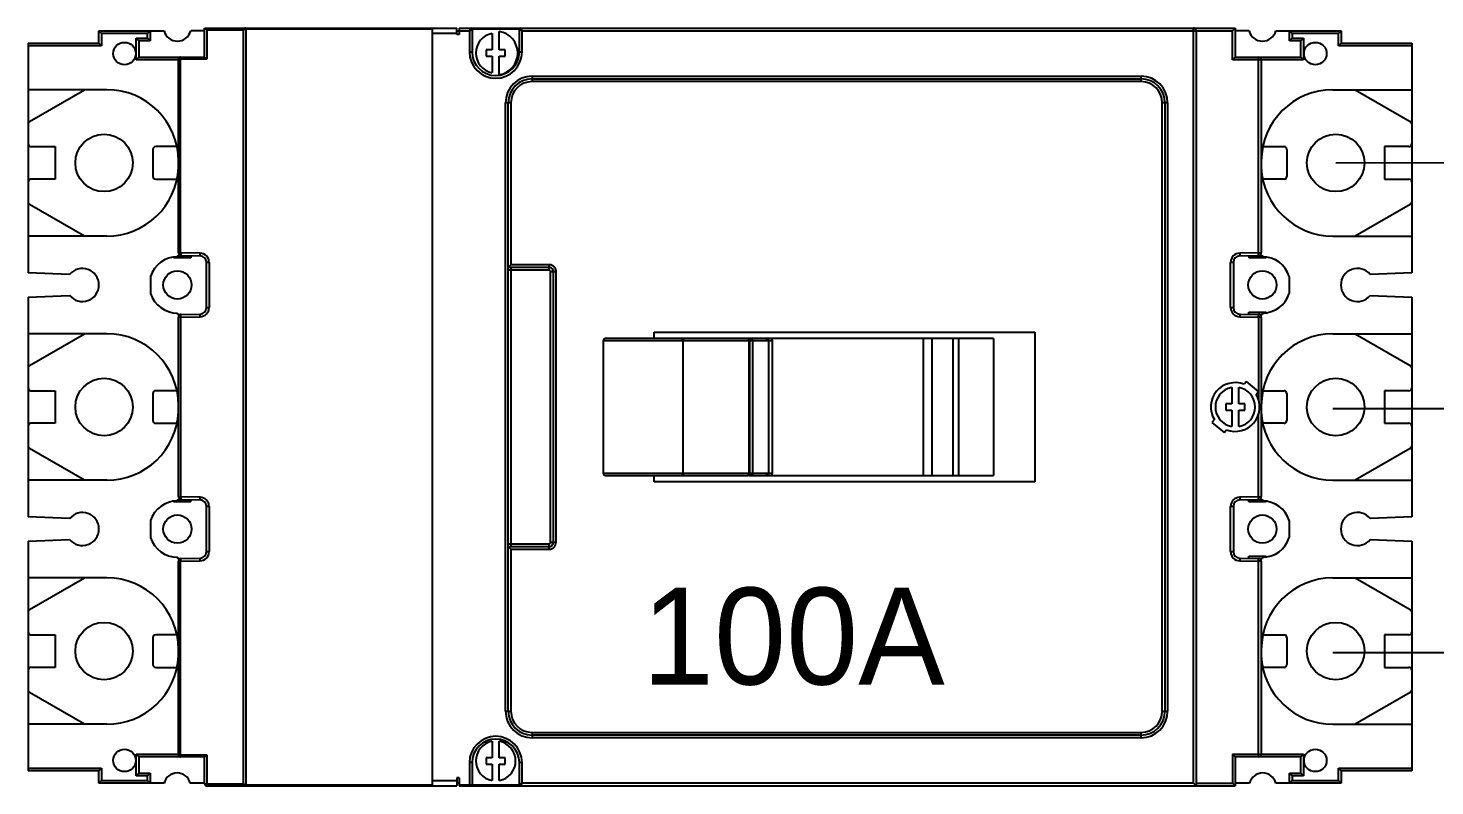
# Model space of a CAD drawing. Extents: x -4780 to 4154, y -1673 to 3208.
# Drawn here: x 2668.8 to 2848.9, y 2556.5 to 2653.6 of the extents above; entities that cross this region are included whole.
import ezdxf

# ---------------------------------------------------------------- set-up
doc = ezdxf.new("R2010")
doc.units = 0
doc.header["$MEASUREMENT"] = 0
doc.layers.add('Unifilar', color=255, linetype='Continuous')
doc.styles.add('PADRÃO', font='', dxfattribs={"height": 0.2})
doc.styles.get('PADRÃO').set_extended_font_data('AvantGarde Bk BT')

msp = doc.modelspace()

# ---------------------------------------------------------------- linework, layer by layer
at = {"color": 7, "linetype": 'Continuous'}
for p, q in [((2691.36, 2649.843), (2691.36, 2653.561)), ((2691.36, 2653.561), (2723.68, 2653.561)), ((2691.36, 2653.561), (2691.638, 2653.283)), ((2696.642, 2653.561), (2696.642, 2556.463)), ((2720.523, 2653.548), (2720.523, 2556.505)), ((2723.68, 2652.727), (2723.68, 2653.561)), ((2723.958, 2653.561), (2823.35, 2653.561)), ((2723.958, 2653.561), (2723.958, 2652.727)), ((2725.487, 2653.561), (2725.278, 2653.214)), ((2732.02, 2653.214), (2731.812, 2653.561)), ((2817.998, 2556.81), (2817.998, 2653.561)), ((2823.002, 2653.214), (2823.35, 2653.561)), ((2823.35, 2653.561), (2823.35, 2649.843)), ((2668.771, 2651.65), (2668.771, 2622.215)), ((2668.771, 2651.65), (2677.806, 2651.65)), ((2677.806, 2651.65), (2677.806, 2653.214)), ((2677.806, 2653.214), (2686.171, 2653.214)), ((2678.154, 2652.866), (2677.806, 2653.214)), ((2678.154, 2651.302), (2677.806, 2651.65)), ((2678.154, 2652.866), (2678.154, 2651.302)), ((2684.062, 2652.866), (2678.154, 2652.866)), ((2682.602, 2649.495), (2682.602, 2652.275)), ((2682.602, 2652.275), (2684.062, 2652.275)), ((2682.602, 2652.275), (2682.95, 2651.928)), ((2682.95, 2651.928), (2682.95, 2649.843)), ((2684.409, 2651.928), (2682.95, 2651.928)), ((2684.062, 2652.866), (2684.409, 2653.214)), ((2684.062, 2652.275), (2684.062, 2652.866)), ((2684.062, 2652.275), (2684.409, 2651.928)), ((2684.409, 2653.214), (2684.409, 2651.928)), ((2691.36, 2653.214), (2689.598, 2653.214)), ((2691.638, 2653.283), (2691.638, 2649.565)), ((2696.364, 2653.283), (2691.638, 2653.283)), ((2696.364, 2556.741), (2696.364, 2653.283)), ((2720.523, 2653.422), (2696.642, 2653.422)), ((2723.68, 2652.866), (2720.523, 2652.866)), ((2723.68, 2653.214), (2725.278, 2653.214)), ((2723.958, 2652.727), (2723.68, 2652.727)), ((2725.626, 2653.422), (2725.278, 2653.214)), ((2725.278, 2653.214), (2725.278, 2650.512)), ((2731.673, 2653.422), (2725.626, 2653.422)), ((2725.626, 2653.422), (2725.626, 2650.512)), ((2728.197, 2652.876), (2728.197, 2650.781)), ((2729.101, 2650.781), (2729.101, 2653.143)), ((2731.673, 2650.512), (2731.673, 2653.422)), ((2732.02, 2653.214), (2823.002, 2653.214)), ((2732.02, 2650.512), (2732.02, 2653.214)), ((2818.345, 2653.214), (2818.345, 2556.463)), ((2823.002, 2649.495), (2823.002, 2653.214)), ((2825.111, 2653.214), (2823.35, 2653.214)), ((2828.539, 2653.214), (2836.903, 2653.214)), ((2830.3, 2653.214), (2830.648, 2652.866)), ((2830.3, 2651.928), (2830.3, 2653.214)), ((2830.648, 2652.275), (2830.3, 2651.928)), ((2831.76, 2651.928), (2830.3, 2651.928)), ((2836.556, 2652.866), (2830.648, 2652.866)), ((2830.648, 2652.866), (2830.648, 2652.275)), ((2830.648, 2652.275), (2832.107, 2652.275)), ((2832.107, 2652.275), (2831.76, 2651.928)), ((2831.76, 2649.843), (2831.76, 2651.928)), ((2832.107, 2652.275), (2832.107, 2649.495)), ((2836.556, 2652.866), (2836.903, 2653.214)), ((2836.556, 2651.302), (2836.556, 2652.866)), ((2836.556, 2651.302), (2836.903, 2651.65)), ((2836.903, 2653.214), (2836.903, 2651.65)), ((2836.903, 2651.65), (2845.939, 2651.65)), ((2845.939, 2651.65), (2845.939, 2622.215)), ((2678.154, 2651.302), (2668.771, 2651.302)), ((2682.602, 2649.495), (2682.95, 2649.843)), ((2682.95, 2649.843), (2691.36, 2649.843)), ((2688.302, 2624.767), (2688.302, 2649.843)), ((2691.638, 2649.565), (2691.36, 2649.843)), ((2725.278, 2650.512), (2725.626, 2650.512)), ((2728.197, 2650.781), (2727.433, 2650.781)), ((2727.433, 2650.781), (2727.433, 2649.947)), ((2727.433, 2649.947), (2728.197, 2649.947)), ((2728.197, 2649.947), (2728.197, 2647.853)), ((2729.865, 2650.781), (2729.101, 2650.781)), ((2729.101, 2649.947), (2729.865, 2649.947)), ((2729.101, 2647.586), (2729.101, 2649.947)), ((2729.865, 2649.947), (2729.865, 2650.781)), ((2731.673, 2650.512), (2732.02, 2650.512)), ((2823.002, 2649.495), (2823.35, 2649.843)), ((2823.35, 2649.843), (2831.76, 2649.843)), ((2826.338, 2624.766), (2826.338, 2649.843)), ((2832.107, 2649.495), (2831.76, 2649.843)), ((2845.939, 2651.302), (2836.556, 2651.302)), ((2688.023, 2649.495), (2682.602, 2649.495)), ((2688.023, 2624.766), (2688.023, 2649.565)), ((2691.638, 2649.565), (2688.023, 2649.565)), ((2832.107, 2649.495), (2823.002, 2649.495)), ((2826.686, 2649.495), (2826.686, 2624.766)), ((2733.309, 2647.404), (2811.287, 2647.404)), ((2733.309, 2647.404), (2733.309, 2646.709)), ((2733.309, 2647.056), (2811.287, 2647.056)), ((2811.287, 2646.709), (2733.309, 2646.709)), ((2811.287, 2646.709), (2811.287, 2647.404)), ((2678.849, 2645.673), (2668.771, 2645.673)), ((2668.944, 2641.603), (2675.994, 2645.673)), ((2835.861, 2645.673), (2845.939, 2645.673)), ((2838.716, 2645.673), (2845.765, 2641.603)), ((2730.601, 2644.001), (2729.906, 2644.001)), ((2729.906, 2566.023), (2729.906, 2644.001)), ((2730.254, 2587.188), (2730.254, 2644.001)), ((2730.601, 2644.001), (2730.601, 2623.249)), ((2814.69, 2644.001), (2813.995, 2644.001)), ((2813.995, 2566.023), (2813.995, 2644.001)), ((2814.342, 2644.001), (2814.342, 2566.023)), ((2814.69, 2644.001), (2814.69, 2566.023)), ((2669.118, 2638.374), (2672.246, 2638.374)), ((2672.246, 2638.374), (2672.246, 2634.204)), ((2684.757, 2638.027), (2684.757, 2634.552)), ((2687.811, 2638.374), (2685.104, 2638.374)), ((2826.898, 2638.374), (2829.605, 2638.374)), ((2829.953, 2638.027), (2829.953, 2634.552)), ((2845.591, 2638.374), (2842.463, 2638.374)), ((2842.463, 2638.374), (2842.463, 2634.204)), ((2672.246, 2634.204), (2669.118, 2634.204)), ((2685.104, 2634.204), (2687.794, 2634.204)), ((2829.605, 2634.204), (2826.915, 2634.204)), ((2842.463, 2634.204), (2845.591, 2634.204)), ((2675.994, 2626.906), (2668.944, 2630.976)), ((2845.765, 2630.976), (2838.716, 2626.906)), ((2678.849, 2626.906), (2668.771, 2626.906)), ((2835.861, 2626.906), (2845.939, 2626.906)), ((2690.79, 2624.724), (2688.302, 2624.767)), ((2690.783, 2624.376), (2690.79, 2624.724)), ((2826.338, 2624.766), (2823.92, 2624.724)), ((2823.92, 2624.724), (2823.926, 2624.376)), ((2826.338, 2624.766), (2826.686, 2624.766)), ((2826.344, 2624.419), (2826.338, 2624.766)), ((2689.622, 2624.126), (2687.386, 2624.126)), ((2687.884, 2624.427), (2687.884, 2624.255)), ((2687.884, 2624.427), (2690.783, 2624.376)), ((2689.622, 2624.397), (2689.622, 2624.126)), ((2691.603, 2617.759), (2691.603, 2623.542)), ((2691.951, 2623.542), (2691.603, 2623.542)), ((2691.951, 2623.542), (2691.951, 2617.759)), ((2730.601, 2623.249), (2730.254, 2622.902)), ((2735.476, 2622.902), (2730.254, 2622.902)), ((2735.477, 2623.249), (2730.601, 2623.249)), ((2730.601, 2622.902), (2730.601, 2587.123)), ((2735.477, 2622.554), (2735.477, 2623.249)), ((2823.106, 2623.542), (2822.759, 2623.542)), ((2822.759, 2617.759), (2822.759, 2623.542)), ((2823.106, 2623.542), (2823.106, 2617.759)), ((2823.926, 2624.376), (2826.825, 2624.427)), ((2825.087, 2624.397), (2825.087, 2624.126)), ((2827.323, 2624.126), (2825.087, 2624.126)), ((2826.825, 2624.427), (2826.825, 2624.255)), ((2674.083, 2621.996), (2668.771, 2622.215)), ((2684.444, 2621.725), (2684.444, 2619.576)), ((2735.477, 2622.554), (2730.254, 2622.554)), ((2735.682, 2587.678), (2735.682, 2622.342)), ((2736.377, 2622.342), (2735.682, 2622.342)), ((2736.03, 2587.678), (2736.03, 2622.344)), ((2736.377, 2587.678), (2736.377, 2622.342)), ((2830.265, 2621.725), (2830.265, 2619.576)), ((2845.939, 2622.215), (2840.627, 2621.996)), ((2668.771, 2619.087), (2674.083, 2619.306)), ((2840.627, 2619.306), (2845.939, 2619.087)), ((2668.771, 2619.087), (2668.771, 2590.938)), ((2691.603, 2617.759), (2691.951, 2617.759)), ((2822.759, 2617.759), (2823.106, 2617.759)), ((2845.939, 2619.087), (2845.939, 2590.938)), ((2687.884, 2617.046), (2687.884, 2616.875)), ((2687.884, 2616.875), (2690.783, 2616.925)), ((2688.023, 2593.489), (2688.023, 2616.535)), ((2688.302, 2616.534), (2690.79, 2616.578)), ((2688.302, 2616.534), (2688.302, 2593.49)), ((2690.79, 2616.578), (2690.783, 2616.925)), ((2823.926, 2616.925), (2823.92, 2616.578)), ((2823.92, 2616.578), (2826.338, 2616.535)), ((2823.926, 2616.925), (2826.825, 2616.875)), ((2825.087, 2617.175), (2827.323, 2617.175)), ((2825.087, 2616.905), (2825.087, 2617.175)), ((2826.338, 2616.535), (2826.344, 2616.883)), ((2826.686, 2616.535), (2826.338, 2616.535)), ((2826.338, 2616.535), (2826.338, 2605.934)), ((2826.686, 2616.535), (2826.686, 2593.489)), ((2826.825, 2617.046), (2826.825, 2616.875)), ((2678.849, 2614.395), (2668.771, 2614.395)), ((2668.944, 2610.325), (2675.994, 2614.395)), ((2748.945, 2614.604), (2797.663, 2614.604)), ((2748.945, 2613.77), (2748.945, 2614.604)), ((2797.663, 2614.604), (2797.663, 2595.42)), ((2835.861, 2614.395), (2845.939, 2614.395)), ((2838.716, 2614.395), (2845.765, 2610.325)), ((2742.414, 2613.492), (2742.414, 2596.533)), ((2761.095, 2613.492), (2742.414, 2613.492)), ((2792.4, 2613.77), (2742.692, 2613.77)), ((2752.668, 2596.533), (2752.668, 2613.492)), ((2761.003, 2613.707), (2761.003, 2613.765)), ((2761.095, 2596.533), (2761.095, 2613.492)), ((2764.069, 2613.492), (2761.189, 2613.492)), ((2761.189, 2596.533), (2761.189, 2613.492)), ((2761.568, 2596.533), (2761.568, 2613.492)), ((2763.578, 2613.492), (2763.578, 2596.533)), ((2764.069, 2596.533), (2764.069, 2613.492)), ((2783.389, 2613.77), (2783.389, 2596.254)), ((2784.551, 2596.254), (2784.551, 2613.77)), ((2787.171, 2613.77), (2787.171, 2596.254)), ((2787.935, 2596.254), (2787.935, 2613.77)), ((2792.4, 2613.77), (2792.4, 2596.254)), ((2669.118, 2607.097), (2672.246, 2607.097)), ((2672.246, 2607.097), (2672.246, 2602.927)), ((2684.757, 2606.75), (2684.757, 2603.274)), ((2687.811, 2607.097), (2685.104, 2607.097)), ((2822.898, 2607.524), (2822.898, 2605.429)), ((2823.801, 2605.429), (2823.801, 2607.524)), ((2824.789, 2608.296), (2824.481, 2607.928)), ((2826.336, 2607), (2824.789, 2608.296)), ((2826.025, 2606.632), (2826.336, 2607)), ((2826.898, 2607.097), (2829.605, 2607.097)), ((2829.953, 2606.75), (2829.953, 2603.274)), ((2845.591, 2607.097), (2842.463, 2607.097)), ((2842.463, 2607.097), (2842.463, 2602.927)), ((2822.898, 2605.429), (2822.133, 2605.429)), ((2822.133, 2605.429), (2822.133, 2604.595)), ((2824.566, 2605.429), (2823.801, 2605.429)), ((2824.566, 2604.595), (2824.566, 2605.429)), ((2820.674, 2603.392), (2820.366, 2603.024)), ((2820.366, 2603.024), (2821.91, 2601.729)), ((2822.133, 2604.595), (2822.898, 2604.595)), ((2822.898, 2604.595), (2822.898, 2602.501)), ((2823.801, 2604.595), (2824.566, 2604.595)), ((2823.801, 2602.501), (2823.801, 2604.595)), ((2826.338, 2593.489), (2826.338, 2604.09)), ((2672.246, 2602.927), (2669.118, 2602.927)), ((2685.104, 2602.927), (2687.794, 2602.927)), ((2821.91, 2601.729), (2822.218, 2602.096)), ((2829.605, 2602.927), (2826.915, 2602.927)), ((2842.463, 2602.927), (2845.591, 2602.927)), ((2675.994, 2595.629), (2668.944, 2599.699)), ((2845.765, 2599.699), (2838.716, 2595.629)), ((2742.414, 2596.533), (2761.095, 2596.533)), ((2742.692, 2596.254), (2761.003, 2596.254)), ((2748.945, 2595.42), (2748.945, 2596.254)), ((2761.003, 2596.259), (2761.003, 2596.318)), ((2761.088, 2596.254), (2792.4, 2596.254)), ((2761.189, 2596.533), (2764.069, 2596.533)), ((2678.849, 2595.629), (2668.771, 2595.629)), ((2797.663, 2595.42), (2748.945, 2595.42)), ((2835.861, 2595.629), (2845.939, 2595.629)), ((2689.622, 2592.849), (2687.386, 2592.849)), ((2687.884, 2593.15), (2687.884, 2592.978)), ((2687.884, 2593.15), (2690.783, 2593.099)), ((2690.79, 2593.447), (2688.302, 2593.49)), ((2689.622, 2592.849), (2689.622, 2593.119)), ((2690.783, 2593.099), (2690.79, 2593.447)), ((2691.603, 2586.482), (2691.603, 2592.265)), ((2691.951, 2592.265), (2691.603, 2592.265)), ((2691.951, 2592.265), (2691.951, 2586.482)), ((2823.106, 2592.265), (2822.759, 2592.265)), ((2822.759, 2586.482), (2822.759, 2592.265)), ((2823.106, 2592.265), (2823.106, 2586.482)), ((2826.338, 2593.489), (2823.92, 2593.447)), ((2823.92, 2593.447), (2823.926, 2593.099)), ((2823.926, 2593.099), (2826.825, 2593.15)), ((2825.087, 2592.849), (2825.087, 2593.119)), ((2827.323, 2592.849), (2825.087, 2592.849)), ((2826.338, 2593.489), (2826.686, 2593.489)), ((2826.344, 2593.141), (2826.338, 2593.489)), ((2826.825, 2593.15), (2826.825, 2592.978)), ((2674.083, 2590.719), (2668.771, 2590.938)), ((2684.444, 2590.448), (2684.444, 2588.299)), ((2830.265, 2590.448), (2830.265, 2588.299)), ((2845.939, 2590.938), (2840.627, 2590.719)), ((2668.771, 2587.809), (2674.083, 2588.028)), ((2668.771, 2587.809), (2668.771, 2558.374)), ((2730.254, 2587.47), (2735.472, 2587.47)), ((2730.254, 2566.023), (2730.254, 2587.123)), ((2730.254, 2587.123), (2735.474, 2587.123)), ((2730.601, 2586.775), (2730.254, 2587.123)), ((2735.472, 2586.775), (2735.472, 2587.47)), ((2735.682, 2587.678), (2736.377, 2587.678)), ((2840.627, 2588.028), (2845.939, 2587.809)), ((2845.939, 2587.809), (2845.939, 2558.374)), ((2687.884, 2585.769), (2687.884, 2585.597)), ((2687.884, 2585.597), (2690.783, 2585.648)), ((2688.023, 2560.459), (2688.023, 2585.258)), ((2688.302, 2585.257), (2690.79, 2585.3)), ((2688.302, 2560.181), (2688.302, 2585.257)), ((2690.79, 2585.3), (2690.783, 2585.648)), ((2691.603, 2586.482), (2691.951, 2586.482)), ((2730.601, 2586.775), (2730.601, 2566.023)), ((2730.601, 2586.775), (2735.472, 2586.775)), ((2822.759, 2586.482), (2823.106, 2586.482)), ((2823.926, 2585.648), (2823.92, 2585.3)), ((2823.92, 2585.3), (2826.338, 2585.258)), ((2823.926, 2585.648), (2826.825, 2585.597)), ((2825.087, 2585.898), (2827.323, 2585.898)), ((2825.087, 2585.628), (2825.087, 2585.898)), ((2826.338, 2585.258), (2826.344, 2585.606)), ((2826.686, 2585.258), (2826.338, 2585.258)), ((2826.338, 2560.181), (2826.338, 2585.258)), ((2826.686, 2585.258), (2826.686, 2560.529)), ((2826.825, 2585.769), (2826.825, 2585.597)), ((2678.849, 2583.118), (2668.771, 2583.118)), ((2668.944, 2579.048), (2675.994, 2583.118)), ((2835.861, 2583.118), (2845.939, 2583.118)), ((2838.716, 2583.118), (2845.765, 2579.048)), ((2669.118, 2575.82), (2672.246, 2575.82)), ((2672.246, 2575.82), (2672.246, 2571.65)), ((2684.757, 2575.473), (2684.757, 2571.997)), ((2687.811, 2575.82), (2685.104, 2575.82)), ((2826.898, 2575.82), (2829.605, 2575.82)), ((2829.953, 2575.473), (2829.953, 2571.997)), ((2845.591, 2575.82), (2842.463, 2575.82)), ((2842.463, 2575.82), (2842.463, 2571.65)), ((2672.246, 2571.65), (2669.118, 2571.65)), ((2685.104, 2571.65), (2687.794, 2571.65)), ((2829.605, 2571.65), (2826.915, 2571.65)), ((2842.463, 2571.65), (2845.591, 2571.65)), ((2675.994, 2564.352), (2668.944, 2568.422)), ((2845.765, 2568.422), (2838.716, 2564.352)), ((2729.906, 2566.023), (2730.601, 2566.023)), ((2813.995, 2566.023), (2814.69, 2566.023)), ((2678.849, 2564.352), (2668.771, 2564.352)), ((2835.861, 2564.352), (2845.939, 2564.352)), ((2728.197, 2562.172), (2728.197, 2560.077)), ((2729.101, 2560.077), (2729.101, 2562.172)), ((2733.309, 2563.315), (2733.309, 2562.62)), ((2733.309, 2563.315), (2811.287, 2563.315)), ((2811.287, 2562.968), (2733.309, 2562.968)), ((2811.287, 2562.62), (2733.309, 2562.62)), ((2811.287, 2562.62), (2811.287, 2563.315)), ((2682.602, 2557.749), (2682.602, 2560.529)), ((2682.602, 2560.529), (2688.023, 2560.529)), ((2682.602, 2560.529), (2682.95, 2560.181)), ((2682.95, 2560.181), (2682.95, 2558.096)), ((2691.36, 2560.181), (2682.95, 2560.181)), ((2688.023, 2560.459), (2691.638, 2560.459)), ((2691.638, 2560.459), (2691.36, 2560.181)), ((2691.36, 2556.741), (2691.36, 2560.181)), ((2691.638, 2560.459), (2691.638, 2556.463)), ((2727.433, 2560.077), (2727.433, 2559.243)), ((2728.197, 2560.077), (2727.433, 2560.077)), ((2729.865, 2560.077), (2729.101, 2560.077)), ((2729.865, 2559.243), (2729.865, 2560.077)), ((2823.002, 2560.529), (2823.35, 2560.181)), ((2823.002, 2560.529), (2832.107, 2560.529)), ((2823.002, 2560.529), (2823.002, 2556.81)), ((2831.76, 2560.181), (2823.35, 2560.181)), ((2823.35, 2560.181), (2823.35, 2556.463)), ((2832.107, 2560.529), (2831.76, 2560.181)), ((2831.76, 2558.096), (2831.76, 2560.181)), ((2832.107, 2560.529), (2832.107, 2557.749)), ((2668.771, 2558.722), (2678.154, 2558.722)), ((2677.806, 2558.374), (2668.771, 2558.374)), ((2678.154, 2558.722), (2677.806, 2558.374)), ((2677.806, 2556.81), (2677.806, 2558.374)), ((2678.154, 2558.722), (2678.154, 2557.158)), ((2682.602, 2557.749), (2682.95, 2558.096)), ((2682.95, 2558.096), (2684.409, 2558.096)), ((2684.062, 2557.749), (2684.409, 2558.096)), ((2684.409, 2558.096), (2684.409, 2556.81)), ((2725.278, 2559.444), (2725.278, 2556.463)), ((2725.626, 2559.444), (2725.278, 2559.444)), ((2725.626, 2559.444), (2725.626, 2556.602)), ((2727.433, 2559.243), (2728.197, 2559.243)), ((2728.197, 2559.243), (2728.197, 2557.149)), ((2729.101, 2557.149), (2729.101, 2559.243)), ((2729.101, 2559.243), (2729.865, 2559.243)), ((2731.673, 2556.602), (2731.673, 2559.444)), ((2732.02, 2559.444), (2731.673, 2559.444)), ((2732.02, 2556.81), (2732.02, 2559.444)), ((2830.648, 2557.749), (2830.3, 2558.096)), ((2830.3, 2558.096), (2831.76, 2558.096)), ((2830.3, 2556.81), (2830.3, 2558.096)), ((2832.107, 2557.749), (2831.76, 2558.096)), ((2836.556, 2558.722), (2836.903, 2558.374)), ((2836.556, 2558.722), (2845.939, 2558.722)), ((2836.556, 2557.158), (2836.556, 2558.722)), ((2845.939, 2558.374), (2836.903, 2558.374)), ((2836.903, 2558.374), (2836.903, 2556.81)), ((2678.154, 2557.158), (2677.806, 2556.81)), ((2686.171, 2556.81), (2677.806, 2556.81)), ((2678.154, 2557.158), (2684.062, 2557.158)), ((2684.062, 2557.749), (2682.602, 2557.749)), ((2684.062, 2557.158), (2684.062, 2557.749)), ((2684.062, 2557.158), (2684.409, 2556.81)), ((2691.36, 2556.81), (2689.529, 2556.81)), ((2691.36, 2556.741), (2696.364, 2556.741)), ((2691.638, 2556.463), (2723.68, 2556.463)), ((2696.642, 2556.602), (2720.523, 2556.602)), ((2720.523, 2557.158), (2723.68, 2557.158)), ((2723.68, 2557.505), (2723.68, 2556.463)), ((2723.958, 2557.505), (2723.68, 2557.505)), ((2723.958, 2556.81), (2723.68, 2556.81)), ((2723.958, 2557.505), (2723.958, 2556.463)), ((2723.958, 2556.602), (2731.673, 2556.602)), ((2723.958, 2556.463), (2823.35, 2556.463)), ((2731.673, 2556.602), (2732.02, 2556.81)), ((2731.812, 2556.463), (2732.02, 2556.81)), ((2817.998, 2556.81), (2732.02, 2556.81)), ((2817.998, 2556.81), (2818.345, 2556.463)), ((2818.345, 2556.81), (2823.002, 2556.81)), ((2823.35, 2556.463), (2823.002, 2556.81)), ((2825.181, 2556.81), (2823.35, 2556.81)), ((2836.903, 2556.81), (2828.539, 2556.81)), ((2830.648, 2557.158), (2830.3, 2556.81)), ((2832.107, 2557.749), (2830.648, 2557.749)), ((2830.648, 2557.749), (2830.648, 2557.158)), ((2830.648, 2557.158), (2836.556, 2557.158)), ((2836.903, 2556.81), (2836.556, 2557.158))]:
    msp.add_line(p, q, dxfattribs=at)
for p, q in [((2836.208, 2636.289), (2927.124, 2636.498)), ((2835.861, 2604.813), (2972.124, 2604.813)), ((2835.861, 2573.535), (3017.124, 2573.735))]:
    msp.add_line(p, q)
for centre, radius in [((2681.108, 2650.295), 1.442), ((2833.602, 2650.295), 1.442), ((2678.501, 2636.289), 3.684), ((2836.208, 2636.289), 3.684), ((2687.884, 2620.651), 1.807), ((2826.825, 2620.651), 1.807), ((2678.501, 2605.012), 3.684), ((2836.208, 2605.012), 3.684), ((2687.884, 2589.374), 1.807), ((2826.825, 2589.374), 1.807), ((2678.501, 2573.735), 3.684), ((2836.208, 2573.735), 3.684), ((2681.108, 2559.73), 1.442), ((2833.602, 2559.73), 1.442)]:
    msp.add_circle(centre, radius, dxfattribs=at)
for centre, radius, start, end in [((2696.642, 2653.283), 0.278, 90, 180.00141), ((2725.487, 2653.422), 0.139, 0, 90), ((2731.812, 2653.422), 0.139, 90, 180), ((2817.998, 2653.214), 0.348, 0, 90), ((2687.884, 2653.666), 1.772, 194.76778, 345.23222), ((2728.649, 2650.364), 2.552, 100.19797, 259.80203), ((2728.649, 2650.364), 2.815, 279.23556, 80.76444), ((2826.825, 2653.666), 1.772, 194.76778, 345.23222), ((2688.302, 2649.565), 0.278, 90, 180), ((2728.649, 2650.512), 3.371, 180, 360), ((2728.649, 2650.512), 3.023, 180, 360), ((2826.338, 2649.495), 0.348, 0, 90), ((2733.309, 2644.001), 3.403, 90, 180), ((2733.309, 2644.001), 3.055, 90, 180), ((2733.309, 2644.001), 2.708, 90, 180), ((2811.287, 2644.001), 3.403, 0, 90), ((2811.287, 2644.001), 3.055, 360, 90), ((2811.287, 2644.001), 2.708, 0, 90), ((2678.849, 2636.498), 9.175, 360, 90), ((2835.861, 2636.498), 9.175, 90, 180), ((2669.118, 2641.302), 0.348, 120, 180), ((2845.591, 2641.302), 0.348, 0, 60), ((2669.118, 2638.722), 0.348, 180, 270), ((2685.104, 2638.027), 0.348, 90, 180), ((2829.605, 2638.027), 0.348, 0, 90), ((2845.591, 2638.722), 0.348, 270, 0), ((2678.849, 2636.09), 9.184, 270, 357.45394), ((2835.861, 2636.09), 9.184, 182.54606, 270), ((2669.118, 2633.857), 0.348, 90, 180), ((2685.104, 2634.552), 0.348, 180, 270), ((2829.605, 2634.552), 0.348, 270, 0), ((2845.591, 2633.857), 0.348, 0, 90), ((2669.118, 2631.277), 0.348, 180, 240), ((2845.591, 2631.277), 0.348, 300, 0), ((2688.371, 2624.766), 0.348, 180, 269), ((2690.769, 2623.542), 1.182, 0, 89), ((2823.94, 2623.542), 1.182, 91, 180), ((2826.338, 2624.766), 0.348, 271, 0), ((2687.884, 2620.651), 3.604, 90, 162.65261), ((2690.769, 2623.542), 0.834, 0, 89), ((2735.48, 2622.382), 0.867, 82.69134, 90.21121), ((2823.94, 2623.542), 0.834, 91, 180), ((2826.825, 2620.651), 3.604, 17.34739, 90), ((2675.721, 2620.651), 2.12, 219.38771, 140.61229), ((2838.988, 2620.651), 2.12, 39.38771, 320.61229), ((2687.884, 2620.651), 3.604, 197.34739, 270), ((2826.825, 2620.651), 3.604, 270, 342.65261), ((2690.769, 2617.759), 0.834, 271, 360), ((2690.769, 2617.759), 1.182, 271, 360), ((2823.94, 2617.759), 1.182, 180, 269), ((2823.94, 2617.759), 0.834, 180, 269), ((2688.371, 2616.535), 0.348, 91, 180), ((2826.338, 2616.535), 0.348, 0, 89), ((2678.849, 2605.221), 9.175, 360, 90), ((2835.861, 2605.221), 9.175, 90, 180), ((2742.692, 2613.492), 0.278, 90, 180), ((2760.834, 2613.521), 0.252, 47.04974, 54.80595), ((2669.118, 2610.024), 0.348, 120, 180), ((2845.591, 2610.024), 0.348, 0, 60), ((2669.118, 2607.445), 0.348, 180, 270), ((2685.104, 2606.75), 0.348, 90, 180), ((2823.35, 2605.012), 3.128, 68.79737, 211.20263), ((2823.35, 2605.012), 2.552, 100.19797, 259.80203), ((2823.35, 2605.012), 3.128, 248.79737, 31.20263), ((2823.35, 2605.012), 2.552, 280.19797, 79.80203), ((2829.605, 2606.75), 0.348, 0, 90), ((2845.591, 2607.445), 0.348, 270, 0), ((2678.849, 2604.813), 9.184, 270, 357.45394), ((2685.104, 2603.274), 0.348, 180, 270), ((2835.861, 2604.813), 9.184, 182.54606, 270), ((2829.605, 2603.274), 0.348, 270, 0), ((2669.118, 2602.579), 0.348, 90, 180), ((2845.591, 2602.579), 0.348, 0, 90), ((2669.118, 2600), 0.348, 180, 240), ((2845.591, 2600), 0.348, 300, 0), ((2742.692, 2596.533), 0.278, 180, 270), ((2687.884, 2589.374), 3.604, 90, 162.65261), ((2688.371, 2593.489), 0.348, 180, 269), ((2690.769, 2592.265), 0.834, 0, 89), ((2690.769, 2592.265), 1.182, 0, 89), ((2823.94, 2592.265), 1.182, 91, 180), ((2823.94, 2592.265), 0.834, 91, 180), ((2826.338, 2593.489), 0.348, 271, 0), ((2826.825, 2589.374), 3.604, 17.34739, 90), ((2675.721, 2589.374), 2.12, 219.38771, 140.61229), ((2838.988, 2589.374), 2.12, 39.38771, 320.61229), ((2687.884, 2589.374), 3.604, 197.34739, 270), ((2826.825, 2589.374), 3.604, 270, 342.65261), ((2688.371, 2585.258), 0.348, 91, 180), ((2690.769, 2586.482), 0.834, 271, 360), ((2690.769, 2586.482), 1.182, 271, 360), ((2823.94, 2586.482), 1.182, 180, 269), ((2823.94, 2586.482), 0.834, 180, 269), ((2826.338, 2585.258), 0.348, 0, 89), ((2678.849, 2573.943), 9.175, 360, 90), ((2835.861, 2573.943), 9.175, 90, 180), ((2669.118, 2578.747), 0.348, 120, 180), ((2845.591, 2578.747), 0.348, 0, 60), ((2669.118, 2576.168), 0.348, 180, 270), ((2845.591, 2576.168), 0.348, 270, 0), ((2685.104, 2575.473), 0.348, 90, 180), ((2829.605, 2575.473), 0.348, 0, 90), ((2678.849, 2573.535), 9.184, 270, 357.45394), ((2835.861, 2573.535), 9.184, 182.54606, 270), ((2669.118, 2571.302), 0.348, 90, 180), ((2685.104, 2571.997), 0.348, 180, 270), ((2829.605, 2571.997), 0.348, 270, 0), ((2845.591, 2571.302), 0.348, 0, 90), ((2669.118, 2568.723), 0.348, 180, 240), ((2845.591, 2568.723), 0.348, 300, 0), ((2733.309, 2566.023), 3.403, 180, 270), ((2733.309, 2566.023), 3.055, 180, 270), ((2733.309, 2566.023), 2.708, 180, 270), ((2811.287, 2566.023), 3.403, 270, 360), ((2811.287, 2566.023), 3.055, 270, 0), ((2811.287, 2566.023), 2.708, 270, 360), ((2728.649, 2559.444), 3.371, 0, 180), ((2728.649, 2559.444), 3.023, 360, 180), ((2728.649, 2559.66), 2.552, 100.19797, 259.80203), ((2728.649, 2559.66), 2.552, 280.19797, 79.80203), ((2688.302, 2560.459), 0.278, 180, 270), ((2826.338, 2560.529), 0.348, 270, 0), ((2687.884, 2556.359), 1.772, 91.12352, 165.23222), ((2687.815, 2556.359), 1.772, 14.76778, 88.87648), ((2826.894, 2556.359), 1.772, 91.12352, 165.23222), ((2826.825, 2556.359), 1.772, 14.76778, 88.87648), ((2691.638, 2556.741), 0.278, 180.00002, 270), ((2696.642, 2556.741), 0.278, 179.9964, 270), ((2725.487, 2556.602), 0.139, 270, 0), ((2731.812, 2556.602), 0.139, 180, 270)]:
    msp.add_arc(centre, radius, start, end, dxfattribs=at)
for points, knots in [([(2696.512, 2653.406), (2696.49, 2653.4), (2696.43, 2653.381), (2696.364, 2653.327), (2696.364, 2653.283)], [0, 0, 0, 0, 0.3387477, 1, 1, 1, 1]), ([(2696.642, 2653.422), (2696.631, 2653.422), (2696.587, 2653.421), (2696.543, 2653.414), (2696.512, 2653.406)], [0, 0, 0, 0, 0.259248, 1, 1, 1, 1]), ([(2731.692, 2653.411), (2731.687, 2653.413), (2731.68, 2653.417), (2731.675, 2653.421), (2731.673, 2653.422), (2731.673, 2653.422)], [0, 0, 0, 0, 0.7420272, 0.9336705, 1, 1, 1, 1]), ([(2732.02, 2653.214), (2731.956, 2653.254), (2731.846, 2653.318), (2731.737, 2653.384), (2731.692, 2653.411)], [0, 0, 0, 0, 0.5929043, 1, 1, 1, 1]), ([(2688.302, 2624.767), (2688.266, 2624.767), (2688.215, 2624.767), (2688.149, 2624.767), (2688.107, 2624.767), (2688.073, 2624.766), (2688.05, 2624.766), (2688.037, 2624.766), (2688.029, 2624.766), (2688.026, 2624.767), (2688.023, 2624.766), (2688.023, 2624.766)], [0, 0, 0, 0, 0.3821835, 0.5556768, 0.7071962, 0.8315087, 0.9237067, 0.9566914, 0.980577, 0.9951006, 1, 1, 1, 1]), ([(2688.302, 2624.767), (2688.3, 2624.723), (2688.302, 2624.641), (2688.315, 2624.53), (2688.329, 2624.461), (2688.353, 2624.419), (2688.365, 2624.419)], [0, 0, 0, 0, 0.369327, 0.6830643, 0.8977864, 1, 1, 1, 1]), ([(2736.03, 2622.342), (2736.03, 2622.371), (2736.025, 2622.432), (2736.003, 2622.525), (2735.962, 2622.62), (2735.894, 2622.717), (2735.8, 2622.802), (2735.692, 2622.862), (2735.582, 2622.895), (2735.51, 2622.902), (2735.477, 2622.902)], [0, 0, 0, 0, 0.0981255, 0.204703, 0.3240109, 0.459834, 0.6080251, 0.7532501, 0.8828378, 1, 1, 1, 1]), ([(2736.227, 2622.844), (2736.157, 2622.951), (2735.967, 2623.136), (2735.717, 2623.226), (2735.59, 2623.242)], [0, 0, 0, 0, 0.4996547, 1, 1, 1, 1]), ([(2736.377, 2622.342), (2736.377, 2622.43), (2736.352, 2622.608), (2736.276, 2622.771), (2736.227, 2622.844)], [0, 0, 0, 0, 0.4999915, 1, 1, 1, 1]), ([(2735.477, 2622.554), (2735.529, 2622.554), (2735.641, 2622.508), (2735.682, 2622.396), (2735.682, 2622.342)], [0, 0, 0, 0, 0.4946402, 1, 1, 1, 1]), ([(2736.03, 2622.344), (2736.03, 2622.344), (2736.029, 2622.417), (2736.001, 2622.565), (2735.918, 2622.688), (2735.866, 2622.74)], [0, 0, 0, 0, 0.004564, 0.501601, 1, 1, 1, 1]), ([(2688.023, 2616.535), (2688.023, 2616.536), (2688.026, 2616.535), (2688.029, 2616.536), (2688.037, 2616.535), (2688.05, 2616.536), (2688.073, 2616.535), (2688.107, 2616.535), (2688.149, 2616.534), (2688.215, 2616.534), (2688.266, 2616.534), (2688.302, 2616.534)], [0, 0, 0, 0, 0.0048985, 0.0194214, 0.0433062, 0.0762904, 0.1684877, 0.2928, 0.4443198, 0.6178141, 1, 1, 1, 1]), ([(2688.302, 2616.534), (2688.301, 2616.579), (2688.302, 2616.661), (2688.315, 2616.772), (2688.329, 2616.841), (2688.353, 2616.883), (2688.365, 2616.883)], [0, 0, 0, 0, 0.370694, 0.6849281, 0.8977758, 1, 1, 1, 1]), ([(2752.544, 2613.732), (2752.582, 2613.708), (2752.646, 2613.634), (2752.668, 2613.539), (2752.668, 2613.492)], [0, 0, 0, 0, 0.4881798, 1, 1, 1, 1]), ([(2761.095, 2613.492), (2761.095, 2613.512), (2761.087, 2613.59), (2761.048, 2613.666), (2761.005, 2613.706)], [0, 0, 0, 0, 0.2576768, 1, 1, 1, 1]), ([(2761.568, 2613.492), (2761.568, 2613.562), (2761.512, 2613.709), (2761.366, 2613.77), (2761.296, 2613.77)], [0, 0, 0, 0, 0.5037753, 1, 1, 1, 1]), ([(2763.282, 2613.77), (2763.357, 2613.77), (2763.509, 2613.714), (2763.578, 2613.564), (2763.578, 2613.492)], [0, 0, 0, 0, 0.5089497, 1, 1, 1, 1]), ([(2752.668, 2596.533), (2752.668, 2596.463), (2752.63, 2596.354), (2752.519, 2596.27), (2752.452, 2596.254), (2752.42, 2596.254)], [0, 0, 0, 0, 0.5147035, 0.7616423, 1, 1, 1, 1]), ([(2760.909, 2596.263), (2760.944, 2596.274), (2761.012, 2596.313), (2761.056, 2596.378), (2761.071, 2596.414)], [0, 0, 0, 0, 0.487836, 1, 1, 1, 1]), ([(2761.189, 2596.533), (2761.189, 2596.492), (2761.174, 2596.412), (2761.127, 2596.345), (2761.099, 2596.318)], [0, 0, 0, 0, 0.5088324, 1, 1, 1, 1]), ([(2761.568, 2596.533), (2761.568, 2596.462), (2761.512, 2596.315), (2761.366, 2596.254), (2761.296, 2596.254)], [0, 0, 0, 0, 0.5037753, 1, 1, 1, 1]), ([(2763.578, 2596.533), (2763.578, 2596.461), (2763.509, 2596.31), (2763.357, 2596.254), (2763.282, 2596.254)], [0, 0, 0, 0, 0.4910037, 1, 1, 1, 1]), ([(2688.302, 2593.49), (2688.266, 2593.49), (2688.215, 2593.49), (2688.149, 2593.49), (2688.107, 2593.489), (2688.073, 2593.489), (2688.05, 2593.489), (2688.037, 2593.489), (2688.029, 2593.488), (2688.026, 2593.489), (2688.023, 2593.488), (2688.023, 2593.489)], [0, 0, 0, 0, 0.3821857, 0.5556797, 0.7071995, 0.8315119, 0.9237093, 0.9566936, 0.9805786, 0.9951015, 1, 1, 1, 1]), ([(2688.302, 2593.49), (2688.3, 2593.445), (2688.302, 2593.363), (2688.315, 2593.252), (2688.329, 2593.183), (2688.353, 2593.142), (2688.365, 2593.141)], [0, 0, 0, 0, 0.369327, 0.6830643, 0.8977864, 1, 1, 1, 1]), ([(2735.472, 2587.123), (2735.499, 2587.123), (2735.55, 2587.126), (2735.621, 2587.141), (2735.682, 2587.161), (2735.734, 2587.186), (2735.779, 2587.212), (2735.817, 2587.24), (2735.851, 2587.269), (2735.882, 2587.301), (2735.912, 2587.335), (2735.94, 2587.374), (2735.967, 2587.419), (2735.991, 2587.47), (2736.011, 2587.531), (2736.026, 2587.601), (2736.03, 2587.651), (2736.03, 2587.678)], [0, 0, 0, 0, 0.0904437, 0.1731867, 0.2477357, 0.3135477, 0.3718566, 0.4251062, 0.4756489, 0.5256504, 0.5769741, 0.6312669, 0.6900924, 0.7549461, 0.82739, 0.9088426, 1, 1, 1, 1]), ([(2735.682, 2587.678), (2735.682, 2587.624), (2735.637, 2587.513), (2735.525, 2587.47), (2735.472, 2587.47)], [0, 0, 0, 0, 0.4991816, 1, 1, 1, 1]), ([(2735.473, 2587.123), (2735.474, 2587.123), (2735.547, 2587.123), (2735.693, 2587.151), (2735.816, 2587.234), (2735.867, 2587.286)], [0, 0, 0, 0, 0.0036587, 0.5001684, 1, 1, 1, 1]), ([(2735.811, 2586.84), (2735.922, 2586.884), (2736.128, 2587.02), (2736.264, 2587.225), (2736.31, 2587.335)], [0, 0, 0, 0, 0.4999802, 1, 1, 1, 1]), ([(2735.867, 2587.286), (2735.868, 2587.286), (2735.921, 2587.34), (2736.002, 2587.463), (2736.03, 2587.608), (2736.03, 2587.678)], [0, 0, 0, 0, 0.0076228, 0.5142064, 1, 1, 1, 1]), ([(2688.023, 2585.258), (2688.023, 2585.259), (2688.026, 2585.258), (2688.029, 2585.259), (2688.037, 2585.258), (2688.05, 2585.258), (2688.073, 2585.258), (2688.107, 2585.258), (2688.149, 2585.257), (2688.215, 2585.257), (2688.266, 2585.257), (2688.302, 2585.257)], [0, 0, 0, 0, 0.0048994, 0.0194229, 0.0433084, 0.076293, 0.1684909, 0.2928033, 0.4443227, 0.6178162, 1, 1, 1, 1]), ([(2688.302, 2585.257), (2688.301, 2585.302), (2688.302, 2585.384), (2688.315, 2585.495), (2688.329, 2585.564), (2688.353, 2585.605), (2688.365, 2585.606)], [0, 0, 0, 0, 0.370694, 0.6849281, 0.8977758, 1, 1, 1, 1]), ([(2696.448, 2556.642), (2696.424, 2556.653), (2696.385, 2556.677), (2696.364, 2556.722), (2696.364, 2556.741)], [0, 0, 0, 0, 0.5754415, 1, 1, 1, 1]), ([(2696.642, 2556.602), (2696.624, 2556.602), (2696.558, 2556.606), (2696.491, 2556.62), (2696.448, 2556.642)], [0, 0, 0, 0, 0.273712, 1, 1, 1, 1]), ([(2720.517, 2556.497), (2720.516, 2556.499), (2720.512, 2556.504), (2720.52, 2556.505), (2720.523, 2556.505)], [0, 0, 0, 0, 0.3571066, 1, 1, 1, 1]), ([(2720.523, 2556.476), (2720.524, 2556.478), (2720.527, 2556.485), (2720.521, 2556.493), (2720.517, 2556.497)], [0, 0, 0, 0, 0.2011719, 1, 1, 1, 1])]:
    msp.add_open_spline(points, degree=3, knots=knots, dxfattribs=at)
for points in [[(2752.42, 2613.77), (2752.463, 2613.77), (2752.507, 2613.756), (2752.544, 2613.732)], [(2760.979, 2613.727), (2760.958, 2613.742), (2760.934, 2613.754), (2760.909, 2613.761)], [(2761.003, 2613.765), (2761.039, 2613.755), (2761.072, 2613.732), (2761.099, 2613.706)], [(2761.099, 2613.706), (2761.127, 2613.679), (2761.15, 2613.646), (2761.166, 2613.61)], [(2761.166, 2613.61), (2761.181, 2613.573), (2761.189, 2613.532), (2761.189, 2613.492)], [(2764.069, 2613.492), (2764.069, 2613.586), (2764.05, 2613.683), (2764.013, 2613.77)], [(2761.099, 2596.318), (2761.072, 2596.292), (2761.039, 2596.269), (2761.003, 2596.259)], [(2761.071, 2596.414), (2761.087, 2596.451), (2761.095, 2596.492), (2761.095, 2596.533)], [(2764.013, 2596.254), (2764.05, 2596.342), (2764.069, 2596.438), (2764.069, 2596.533)], [(2735.472, 2586.775), (2735.587, 2586.775), (2735.704, 2586.797), (2735.811, 2586.84)], [(2736.31, 2587.335), (2736.354, 2587.443), (2736.377, 2587.561), (2736.377, 2587.678)]]:
    msp.add_open_spline(points, degree=3, dxfattribs=at)

# ---------------------------------------------------------------- texts
at = {"layer": 'Unifilar', "ltscale": 0.015, "insert": (2747.374, 2581.861), "char_height": 12.4126, "attachment_point": 1, "style": 'PADRÃO'}
msp.add_mtext_dynamic_manual_height_columns('100A', width=214.69906, gutter_width=62.063, heights=[51.583], dxfattribs=at)

doc.saveas('drawing.dxf')
